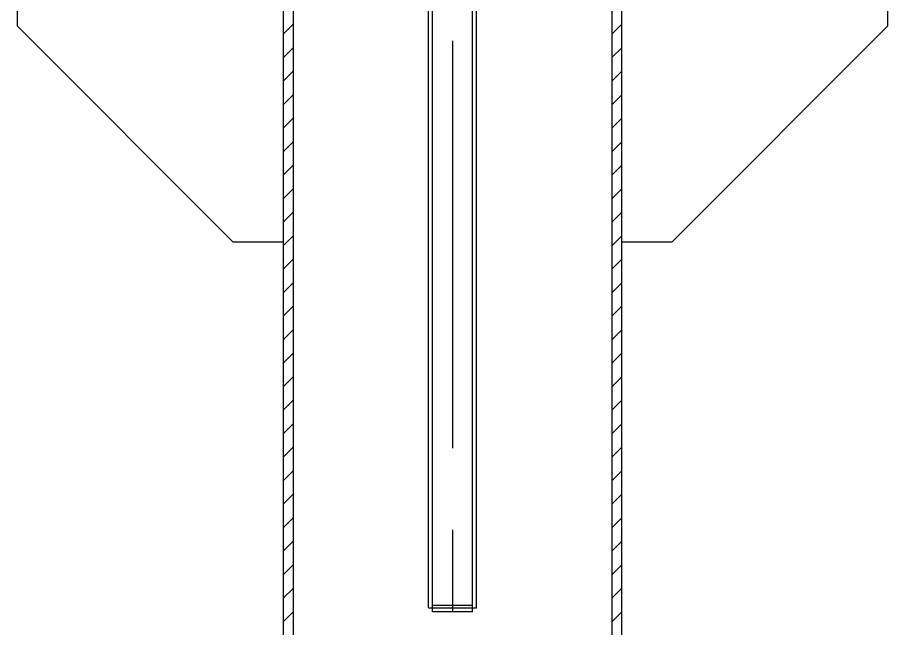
# Model space of a CAD drawing. Header units: millimetres. Extents: x 0 to 1189, y 0 to 841.
# Drawn here: x 127 to 179.4, y 371.3 to 408.1 of the extents above; entities that cross this region are included whole.
import ezdxf

# ---------------------------------------------------------------- set-up
doc = ezdxf.new("R2010")
doc.units = ezdxf.units.MM
doc.header["$LTSCALE"] = 65.395
doc.linetypes.add('CENTER', pattern=[0.6, 0.375, -0.075, 0.075, -0.075])
doc.layers.get('0').update_dxf_attribs({"linetype": 'CONTINUOUS'})
doc.layers.add('ALL_AXIS', color=7, linetype='CONTINUOUS')

msp = doc.modelspace()

# ---------------------------------------------------------------- linework, layer by layer
at = {"color": 7, "linetype": 'CONTINUOUS'}
for p, q in [((151.96640178, 372.30326712), (151.96640178, 421.90326712)), ((154.36640178, 372.30326712), (154.36640178, 421.90326712)), ((126.96640178, 407.54326712), (126.96640178, 410.54326712)), ((142.96640178, 410.54326712), (142.96640178, 211.30326712)), ((143.56640178, 410.54326712), (143.56640178, 211.30326712)), ((162.76640178, 410.54326712), (162.76640178, 211.30326712)), ((163.36640178, 211.30326712), (163.36640178, 410.54326712)), ((179.36640178, 410.54326712), (179.36640178, 407.54326712)), ((139.96640178, 394.54326712), (126.96640178, 407.54326712)), ((179.36640178, 407.54326712), (166.36640178, 394.54326712)), ((142.96640178, 394.54326712), (139.96640178, 394.54326712)), ((166.36640178, 394.54326712), (163.36640178, 394.54326712)), ((151.96640178, 372.70326712), (154.36640178, 372.70326712)), ((151.72640178, 372.54326712), (154.60640178, 372.54326712)), ((154.36640178, 372.30326712), (151.96640178, 372.30326712))]:
    msp.add_line(p, q, dxfattribs=at)
at = {"color": 2, "linetype": 'CONTINUOUS'}
for p, q in [((151.72640178, 372.54326712), (151.72640178, 418.30326712)), ((154.60640178, 372.54326712), (154.60640178, 418.30326712)), ((143.56640178, 407.65830217), (142.96640178, 407.05830217)), ((163.36640178, 407.65931229), (162.76640178, 407.05931229)), ((143.56640178, 406.2440886), (142.96640178, 405.6440886)), ((163.36640178, 406.24509873), (162.76640178, 405.64509873)), ((143.56640178, 404.82987504), (142.96640178, 404.22987504)), ((163.36640178, 404.83088517), (162.76640178, 404.23088517)), ((143.56640178, 403.41566148), (142.96640178, 402.81566148)), ((163.36640178, 403.41667161), (162.76640178, 402.81667161)), ((143.56640178, 402.00144792), (142.96640178, 401.40144792)), ((163.36640178, 402.00245804), (162.76640178, 401.40245804)), ((143.56640178, 400.58723435), (142.96640178, 399.98723435)), ((163.36640178, 400.58824448), (162.76640178, 399.98824448)), ((143.56640178, 399.17302079), (142.96640178, 398.57302079)), ((163.36640178, 399.17403092), (162.76640178, 398.57403092)), ((143.56640178, 397.75880723), (142.96640178, 397.15880723)), ((163.36640178, 397.75981736), (162.76640178, 397.15981736)), ((143.56640178, 396.34459367), (142.96640178, 395.74459367)), ((163.36640178, 396.34560379), (162.76640178, 395.74560379)), ((143.56640178, 394.9303801), (142.96640178, 394.3303801)), ((163.36640178, 394.93139023), (162.76640178, 394.33139023)), ((143.56640178, 393.51616654), (142.96640178, 392.91616654)), ((163.36640178, 393.51717667), (162.76640178, 392.91717667)), ((143.56640178, 392.10195298), (142.96640178, 391.50195298)), ((163.36640178, 392.10296311), (162.76640178, 391.50296311)), ((143.56640178, 390.68773942), (142.96640178, 390.08773942)), ((163.36640178, 390.68874954), (162.76640178, 390.08874954)), ((143.56640178, 389.27352586), (142.96640178, 388.67352586)), ((163.36640178, 389.27453598), (162.76640178, 388.67453598)), ((143.56640178, 387.85931229), (142.96640178, 387.25931229)), ((163.36640178, 387.86032242), (162.76640178, 387.26032242)), ((143.56640178, 386.44509873), (142.96640178, 385.84509873)), ((163.36640178, 386.44610886), (162.76640178, 385.84610886)), ((143.56640178, 385.03088517), (142.96640178, 384.43088517)), ((163.36640178, 385.0318953), (162.76640178, 384.4318953)), ((143.56640178, 383.61667161), (142.96640178, 383.01667161)), ((163.36640178, 383.61768173), (162.76640178, 383.01768173)), ((143.56640178, 382.20245804), (142.96640178, 381.60245804)), ((163.36640178, 382.20346817), (162.76640178, 381.60346817)), ((143.56640178, 380.78824448), (142.96640178, 380.18824448)), ((163.36640178, 380.78925461), (162.76640178, 380.18925461)), ((143.56640178, 379.37403092), (142.96640178, 378.77403092)), ((163.36640178, 379.37504105), (162.76640178, 378.77504105)), ((143.56640178, 377.95981736), (142.96640178, 377.35981736)), ((163.36640178, 377.96082748), (162.76640178, 377.36082748)), ((143.56640178, 376.54560379), (142.96640178, 375.94560379)), ((163.36640178, 376.54661392), (162.76640178, 375.94661392)), ((143.56640178, 375.13139023), (142.96640178, 374.53139023)), ((163.36640178, 375.13240036), (162.76640178, 374.53240036)), ((143.56640178, 373.71717667), (142.96640178, 373.11717667)), ((163.36640178, 373.7181868), (162.76640178, 373.1181868)), ((143.56640178, 372.30296311), (142.96640178, 371.70296311)), ((163.36640178, 372.30397323), (162.76640178, 371.70397323))]:
    msp.add_line(p, q, dxfattribs=at)
at = {"layer": 'ALL_AXIS', "color": 7, "linetype": 'CENTER'}
msp.add_line((153.16640178, 445.90326712), (153.16640178, 202.49682199), dxfattribs=at)

doc.saveas('drawing.dxf')
